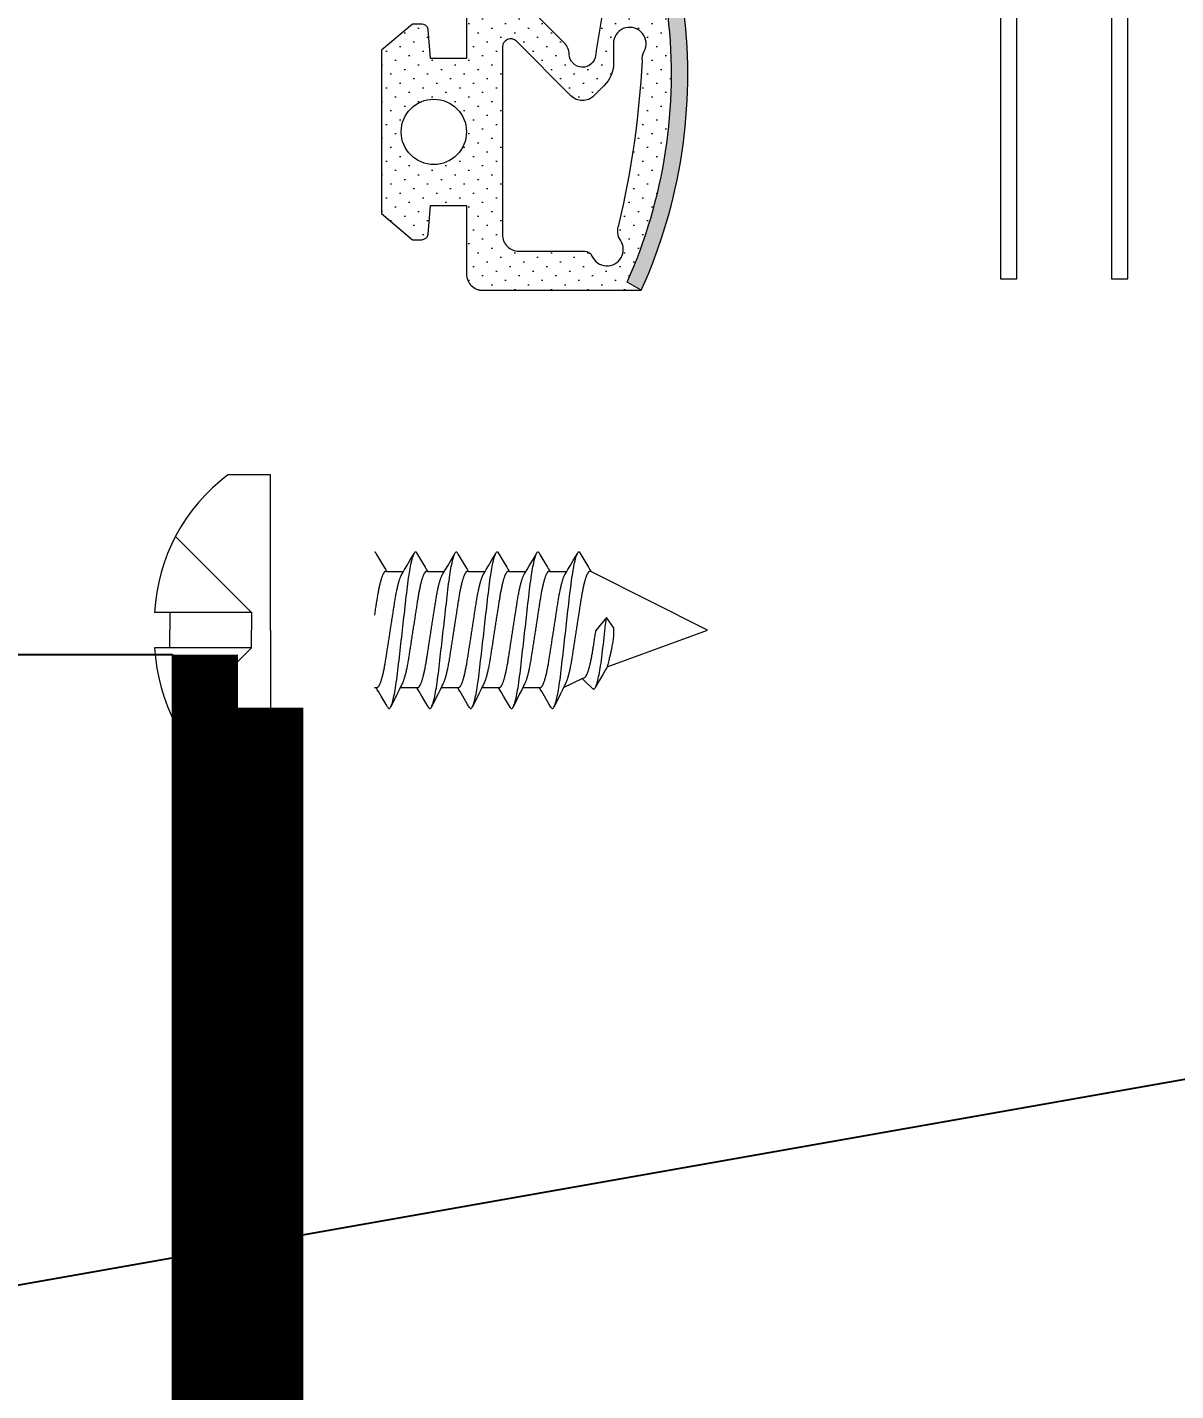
# Model space of a CAD drawing. Header units: millimetres. Extents: x -1562 to 49121, y -21091 to 0.
# Drawn here: x 47811.99 to 47847.16, y -6533.95 to -6492.22 of the extents above; entities that cross this region are included whole.
import ezdxf
from ezdxf import colors
from ezdxf.entities.mleader import LeaderData, LeaderLine
from ezdxf.math import Vec2, Vec3

# ---------------------------------------------------------------- set-up
doc = ezdxf.new("R2010")
doc.units = ezdxf.units.MM
doc.header["$MEASUREMENT"] = 0
doc.linetypes.add('DASHED', pattern=[19.05, 12.7, -6.35])
for name, color, linetype in [('-TSD Section Insulation', 11, 'Continuous'), ('LLS_Ins Foundation', 7, 'Continuous'), ('LLS_Membranes', 124, 'Continuous')]:
    doc.layers.add(name, color=color, linetype=linetype)
for name, color, linetype, lineweight in [('LLS_Text', 6, 'Continuous', 15), ('YS_AKCESORIA', 4, 'Continuous', 18), ('YS_KRESKOWANIE', 4, 'Continuous', 18), ('YS_PROFIL', 8, 'Continuous', 18), ('YS_USZCZELKI', 4, 'Continuous', 18), ('YS_WKRĘTY', 4, 'Continuous', 18), ('YS_WYPEŁNIENIA', 4, 'Continuous', 18)]:
    doc.layers.add(name, color=color, linetype=linetype, lineweight=lineweight)
doc.styles.add('Century Gothic', font='GOTHIC.TTF')

# ---------------------------------------------------------------- blocks, each defined once
blk = doc.blocks.new('_Dot')
at = {"color": 0, "linetype": 'ByBlock', "lineweight": -2}
blk.add_line((-0.5, 0), (-1, 0), dxfattribs=at)
at = {"color": 0, "linetype": 'ByBlock', "const_width": 0.5}
blk.add_lwpolyline([(-0.25, 0, 1), (0.25, 0, 1)], format="xyb", close=True, dxfattribs=at)
blk = doc.blocks.new('301_1902')
at = {"layer": 'YS_AKCESORIA'}
blk.add_lwpolyline([(0.5, 10.55, 1), (-3.4, 10.55), (-3.4, 0), (-2.9, 0), (-2.9, 10.55, -1), (0, 10.55), (0, 0), (0.5, 0), (0.5, 10.55, 1), (-3.4, 10.55), (-3.4, 0), (-2.9, 0), (-2.9, 10.55, -1), (0, 10.55), (0, 0), (0.5, 0)], format="xyb", close=True, dxfattribs=at)
blk = doc.blocks.new('uszczelka_0531')
at = {"layer": 'YS_KRESKOWANIE'}
h = blk.add_hatch(dxfattribs=at)
h.set_pattern_fill('DOTS', color=256, scale=0.25, angle=225)
h.set_pattern_definition([(225, (-3.95, 0), (0.140317, -0.42095), [0, -0.396875])])
h.paths.add_polyline_path([(-3.559, 8.771, 0.351333), (-3.95, 8.283), (-3.95, 7.237, 0.367168), (-3.531, 6.744), (-2.493, 6.573, 0.01522), (-2.342, 6.553, -0.93887), (-2.374, 5.745, 0.19276), (-2.716, 5.599), (-3.804, 4.511, 0.198912), (-3.95, 4.158), (-3.95, 3.1, 0.414214), (-3.45, 2.6), (-2.25, 2.6), (-2.25, 1.5), (-3.135, 1.426, 0.36397), (-3.3, 1.229), (-3.3, 0.95), (-2.5, 0), (2.5, 0), (3.3, 0.95), (3.3, 1.229, 0.416693), (3.098, 1.429), (2.25, 1.5), (2.25, 2.6), (4.35, 2.6, 0.414214), (4.85, 3.1), (4.85, 7.952), (4.6, 7.519, 0.134887)])
h.paths.add_polyline_path([(-2.465, 8.041, 0.149712), (-2.178, 7.986, -0.045253), (2.851, 7.267, 0.250784), (3.32, 7.315, -1.095273), (3.8, 6.442, 0.298217), (3.65, 6.213), (3.65, 4.2, -0.414214), (3.15, 3.7), (-2.597, 3.7, -0.668179), (-2.774, 4.127), (-1.104, 5.796, 0.414214), (-1.104, 6.504), (-1.414, 6.813, 0.198912), (-2.121, 7.106), (-2.775, 7.106, -1.184974)], flags=16)
h.paths.add_polyline_path([(1, 1.6, -1), (-1, 1.6, -1)], flags=16)
at = {"layer": 'YS_WYPEŁNIENIA', "lineweight": -2}
h = blk.add_hatch(color=256, dxfattribs=at)
h.dxf.hatch_style = 1
h.paths.add_polyline_path([(-3.698, 9.256, 0.194295), (-3.839, 9.133, 0.172765), (-3.95, 8.283, -0.351333), (-3.559, 8.771, -0.134887), (4.6, 7.519), (4.85, 7.952, 0.137546)])
at = {"layer": 'YS_KRESKOWANIE', "linetype": 'Continuous'}
for points in [[(-3.934, 3.501), (-3.934, 3.501)], [(2.239, 1.818), (2.239, 1.818)]]:
    blk.add_lwpolyline(points, dxfattribs=at)
at = {"layer": 'YS_USZCZELKI'}
blk.add_lwpolyline([(4.85, 7.952, 0.137546), (-3.698, 9.256, 0.194295), (-3.839, 9.133, 0.172765), (-3.95, 8.283)], format="xyb", dxfattribs=at)
for points in [[(4.85, 7.952), (4.6, 7.519, 0.134887), (-3.559, 8.771, 0.351333), (-3.95, 8.283), (-3.95, 7.237, 0.367168), (-3.531, 6.744), (-2.493, 6.573, 0.01522), (-2.342, 6.553, -0.93887), (-2.374, 5.745, 0.19276), (-2.716, 5.599), (-3.804, 4.511, 0.198912), (-3.95, 4.158), (-3.95, 3.1, 0.414214), (-3.45, 2.6), (-2.25, 2.6), (-2.25, 1.5), (-3.135, 1.426, 0.36397), (-3.3, 1.229), (-3.3, 0.95), (-2.5, 0), (2.5, 0), (3.3, 0.95), (3.3, 1.229, 0.36397), (3.135, 1.426), (2.25, 1.5), (2.25, 2.6), (4.35, 2.6, 0.414214), (4.85, 3.1)], [(-2.465, 8.041, 1.184974), (-2.775, 7.106), (-2.121, 7.106, -0.198912), (-1.414, 6.813), (-1.104, 6.504, -0.414214), (-1.104, 5.796), (-2.774, 4.127, 0.668179), (-2.597, 3.7), (3.15, 3.7, 0.414214), (3.65, 4.2), (3.65, 6.213, -0.298217), (3.8, 6.442, 1.095273), (3.32, 7.315, -0.250784), (2.851, 7.267, 0.045253), (-2.178, 7.986, -0.149712)]]:
    blk.add_lwpolyline(points, format="xyb", close=True, dxfattribs=at)
blk.add_circle((0, 1.6), 1, dxfattribs=at)
blk = doc.blocks.new('wkret 902_6134_8_posadzka')
at = {"layer": 'YS_WKRĘTY', "color": 0, "linetype": 'ByBlock', "lineweight": -2}
for p, q in [((0, 4.75), (-1.302, 4.75)), ((0, 0), (0, 4.75)), ((-0.585, 0.542), (-2.92, 2.877)), ((3.555, 1.798), (4.073, 1.798)), ((4.805, 1.798), (5.323, 1.798)), ((6.055, 1.798), (6.573, 1.798)), ((7.305, 1.798), (7.823, 1.798)), ((8.555, 1.798), (9.073, 1.798)), ((13.381, 0), (9.805, 1.798)), ((-3.082, 0.542), (-3.55, 0.542)), ((-0.585, 0.542), (-3.082, 0.542)), ((-3.082, 0.542), (-3.082, 0)), ((-0.585, 0.542), (-0.585, 0)), ((-3.082, -0.542), (-3.082, 0)), ((-0.585, -0.542), (-0.585, 0)), ((0, 0), (0, -4.75)), ((10.284, 0.384), (9.963, -0.009)), ((10.5, 0.078), (10.284, 0.384)), ((10.311, -1.121), (13.381, 0)), ((-3.082, -0.542), (-3.55, -0.542)), ((-0.585, -0.542), (-3.082, -0.542)), ((-0.585, -0.542), (-2.92, -2.877)), ((8.973, -1.758), (9.543, -1.486)), ((8.973, -1.758), (9.543, -1.486)), ((3.181, -1.758), (3.23, -1.758)), ((3.973, -1.758), (4.48, -1.758)), ((5.223, -1.758), (5.73, -1.758)), ((6.473, -1.758), (6.98, -1.758)), ((7.723, -1.758), (8.23, -1.758)), ((0, -4.75), (-1.302, -4.75))]:
    blk.add_line(p, q, dxfattribs=at)
at = {"layer": 'YS_WKRĘTY', "color": 0, "linetype": 'ByBlock', "lineweight": -2, "elevation": 0, "flags": 128}
for points in [[(3.181, 2.392), (3.19, 2.398), (3.2, 2.4), (3.2, 2.4)], [(3.2, 2.4), (3.249, 2.316), (3.4, 2.06), (3.482, 1.922), (3.516, 1.864), (3.543, 1.82), (3.555, 1.798)], [(3.585, -2.359), (3.589, -2.366), (3.6, -2.381), (3.61, -2.392), (3.621, -2.398), (3.631, -2.4), (3.642, -2.397), (3.654, -2.389), (3.666, -2.375), (3.678, -2.356), (3.691, -2.33), (3.704, -2.3), (3.717, -2.263), (3.73, -2.221), (3.744, -2.174), (3.756, -2.126), (3.768, -2.075), (3.78, -2.02), (3.792, -1.961), (3.804, -1.898), (3.816, -1.832), (3.828, -1.762), (3.839, -1.689), (3.852, -1.603), (3.865, -1.514), (3.877, -1.422), (3.889, -1.327), (3.9, -1.231), (3.911, -1.134), (3.923, -1.034), (3.934, -0.93), (3.947, -0.823), (3.958, -0.725), (3.969, -0.626), (3.981, -0.524), (3.992, -0.421), (4.004, -0.317), (4.016, -0.212), (4.028, -0.106), (4.04, 0), (4.052, 0.101), (4.063, 0.201), (4.075, 0.301), (4.086, 0.401), (4.097, 0.499), (4.108, 0.596), (4.121, 0.708), (4.133, 0.817), (4.146, 0.924), (4.157, 1.028), (4.169, 1.131), (4.18, 1.23), (4.192, 1.326), (4.204, 1.421), (4.216, 1.513), (4.229, 1.603), (4.242, 1.689), (4.253, 1.758), (4.264, 1.825), (4.275, 1.888), (4.286, 1.949), (4.298, 2.006), (4.309, 2.059), (4.323, 2.118), (4.336, 2.171), (4.35, 2.219), (4.363, 2.261), (4.374, 2.294), (4.386, 2.323), (4.397, 2.347), (4.408, 2.366), (4.419, 2.381), (4.43, 2.392), (4.44, 2.398), (4.45, 2.4), (4.45, 2.4)], [(4.45, 2.4), (4.499, 2.316), (4.65, 2.06), (4.732, 1.922), (4.766, 1.864), (4.793, 1.82), (4.805, 1.798)], [(4.835, -2.359), (4.839, -2.366), (4.85, -2.381), (4.86, -2.392), (4.871, -2.398), (4.881, -2.4), (4.892, -2.397), (4.904, -2.389), (4.916, -2.375), (4.928, -2.356), (4.941, -2.33), (4.954, -2.3), (4.967, -2.263), (4.98, -2.221), (4.994, -2.174), (5.006, -2.126), (5.018, -2.075), (5.03, -2.02), (5.042, -1.961), (5.054, -1.898), (5.066, -1.832), (5.078, -1.762), (5.089, -1.689), (5.102, -1.603), (5.115, -1.514), (5.127, -1.422), (5.139, -1.327), (5.15, -1.231), (5.161, -1.134), (5.173, -1.034), (5.184, -0.93), (5.197, -0.823), (5.208, -0.725), (5.219, -0.626), (5.231, -0.524), (5.242, -0.421), (5.254, -0.317), (5.266, -0.212), (5.278, -0.106), (5.29, 0), (5.302, 0.101), (5.313, 0.201), (5.325, 0.301), (5.336, 0.401), (5.347, 0.499), (5.358, 0.596), (5.371, 0.708), (5.383, 0.817), (5.396, 0.924), (5.407, 1.028), (5.419, 1.131), (5.43, 1.23), (5.442, 1.326), (5.454, 1.421), (5.466, 1.513), (5.479, 1.603), (5.492, 1.689), (5.503, 1.758), (5.514, 1.825), (5.525, 1.888), (5.536, 1.949), (5.548, 2.006), (5.559, 2.059), (5.573, 2.118), (5.586, 2.171), (5.6, 2.219), (5.613, 2.261), (5.624, 2.294), (5.636, 2.323), (5.647, 2.347), (5.658, 2.366), (5.669, 2.381), (5.68, 2.392), (5.69, 2.398), (5.7, 2.4), (5.7, 2.4)], [(5.7, 2.4), (5.749, 2.316), (5.9, 2.06), (5.982, 1.922), (6.016, 1.864), (6.043, 1.82), (6.055, 1.798)], [(6.085, -2.359), (6.089, -2.366), (6.1, -2.381), (6.11, -2.392), (6.121, -2.398), (6.131, -2.4), (6.142, -2.397), (6.154, -2.389), (6.166, -2.375), (6.178, -2.356), (6.191, -2.33), (6.204, -2.3), (6.217, -2.263), (6.23, -2.221), (6.244, -2.174), (6.256, -2.126), (6.268, -2.075), (6.28, -2.02), (6.292, -1.961), (6.304, -1.898), (6.316, -1.832), (6.328, -1.762), (6.339, -1.689), (6.352, -1.603), (6.365, -1.514), (6.377, -1.422), (6.389, -1.327), (6.4, -1.231), (6.411, -1.134), (6.423, -1.034), (6.434, -0.93), (6.447, -0.823), (6.458, -0.725), (6.469, -0.626), (6.481, -0.524), (6.492, -0.421), (6.504, -0.317), (6.516, -0.212), (6.528, -0.106), (6.54, 0), (6.552, 0.101), (6.563, 0.201), (6.575, 0.301), (6.586, 0.401), (6.597, 0.499), (6.608, 0.596), (6.621, 0.708), (6.633, 0.817), (6.646, 0.924), (6.657, 1.028), (6.669, 1.131), (6.68, 1.23), (6.692, 1.326), (6.704, 1.421), (6.716, 1.513), (6.729, 1.603), (6.742, 1.689), (6.753, 1.758), (6.764, 1.825), (6.775, 1.888), (6.786, 1.949), (6.798, 2.006), (6.809, 2.059), (6.823, 2.118), (6.836, 2.171), (6.85, 2.219), (6.863, 2.261), (6.874, 2.294), (6.886, 2.323), (6.897, 2.347), (6.908, 2.366), (6.919, 2.381), (6.93, 2.392), (6.94, 2.398), (6.95, 2.4), (6.95, 2.4)], [(6.95, 2.4), (6.999, 2.316), (7.15, 2.06), (7.232, 1.922), (7.266, 1.864), (7.293, 1.82), (7.305, 1.798)], [(7.335, -2.359), (7.339, -2.366), (7.35, -2.381), (7.36, -2.392), (7.371, -2.398), (7.381, -2.4), (7.392, -2.397), (7.404, -2.389), (7.416, -2.375), (7.428, -2.356), (7.441, -2.33), (7.454, -2.3), (7.467, -2.263), (7.48, -2.221), (7.494, -2.174), (7.506, -2.126), (7.518, -2.075), (7.53, -2.02), (7.542, -1.961), (7.554, -1.898), (7.566, -1.832), (7.578, -1.762), (7.589, -1.689), (7.602, -1.603), (7.615, -1.514), (7.627, -1.422), (7.639, -1.327), (7.65, -1.231), (7.661, -1.134), (7.673, -1.034), (7.684, -0.93), (7.697, -0.823), (7.708, -0.725), (7.719, -0.626), (7.731, -0.524), (7.742, -0.421), (7.754, -0.317), (7.766, -0.212), (7.778, -0.106), (7.79, 0), (7.802, 0.101), (7.813, 0.201), (7.825, 0.301), (7.836, 0.401), (7.847, 0.499), (7.858, 0.596), (7.871, 0.708), (7.883, 0.817), (7.896, 0.924), (7.907, 1.028), (7.919, 1.131), (7.93, 1.23), (7.942, 1.326), (7.954, 1.421), (7.966, 1.513), (7.979, 1.603), (7.992, 1.689), (8.003, 1.758), (8.014, 1.825), (8.025, 1.888), (8.036, 1.949), (8.048, 2.006), (8.059, 2.059), (8.073, 2.118), (8.086, 2.171), (8.1, 2.219), (8.113, 2.261), (8.124, 2.294), (8.136, 2.323), (8.147, 2.347), (8.158, 2.366), (8.169, 2.381), (8.18, 2.392), (8.19, 2.398), (8.2, 2.4), (8.2, 2.4)], [(8.2, 2.4), (8.249, 2.316), (8.4, 2.06), (8.482, 1.922), (8.516, 1.864), (8.543, 1.82), (8.555, 1.798)], [(8.585, -2.359), (8.589, -2.366), (8.6, -2.381), (8.61, -2.392), (8.621, -2.398), (8.631, -2.4), (8.642, -2.397), (8.654, -2.389), (8.666, -2.375), (8.678, -2.356), (8.691, -2.33), (8.704, -2.3), (8.717, -2.263), (8.73, -2.221), (8.744, -2.174), (8.756, -2.126), (8.768, -2.075), (8.78, -2.02), (8.792, -1.961), (8.804, -1.898), (8.816, -1.832), (8.828, -1.762), (8.839, -1.689), (8.852, -1.603), (8.865, -1.514), (8.877, -1.422), (8.889, -1.327), (8.9, -1.231), (8.911, -1.134), (8.923, -1.034), (8.934, -0.93), (8.947, -0.823), (8.958, -0.725), (8.969, -0.626), (8.981, -0.524), (8.992, -0.421), (9.004, -0.317), (9.016, -0.212), (9.028, -0.106), (9.04, 0), (9.052, 0.101), (9.063, 0.201), (9.075, 0.301), (9.086, 0.401), (9.097, 0.499), (9.108, 0.596), (9.121, 0.708), (9.133, 0.817), (9.146, 0.924), (9.157, 1.028), (9.169, 1.131), (9.18, 1.23), (9.192, 1.326), (9.204, 1.421), (9.216, 1.513), (9.229, 1.603), (9.242, 1.689), (9.253, 1.758), (9.264, 1.825), (9.275, 1.888), (9.286, 1.949), (9.298, 2.006), (9.309, 2.059), (9.323, 2.118), (9.336, 2.171), (9.35, 2.219), (9.363, 2.261), (9.374, 2.294), (9.386, 2.323), (9.397, 2.347), (9.408, 2.366), (9.419, 2.381), (9.43, 2.392), (9.44, 2.398), (9.45, 2.4), (9.45, 2.4)], [(9.45, 2.4), (9.499, 2.316), (9.65, 2.06), (9.732, 1.922), (9.766, 1.864), (9.793, 1.82), (9.805, 1.798)], [(9.836, -1.767), (9.849, -1.78), (9.861, -1.791), (9.874, -1.799), (9.886, -1.803), (9.898, -1.804), (9.909, -1.801), (9.921, -1.793), (9.933, -1.779), (9.946, -1.759), (9.959, -1.734), (9.971, -1.703), (9.985, -1.667), (9.998, -1.625), (10.011, -1.577), (10.023, -1.53), (10.035, -1.479), (10.047, -1.424), (10.059, -1.364), (10.071, -1.302), (10.083, -1.235), (10.095, -1.166), (10.107, -1.093), (10.119, -1.007), (10.132, -0.917), (10.144, -0.825), (10.156, -0.731), (10.168, -0.634), (10.179, -0.538), (10.19, -0.437), (10.202, -0.334), (10.214, -0.227), (10.225, -0.129), (10.237, -0.029), (10.248, 0.072), (10.26, 0.175), (10.272, 0.279), (10.284, 0.384), (10.284, 0.384), (10.284, 0.384)], [(9.836, -1.767), (9.652, -1.593), (9.543, -1.486)], [(3.585, -2.36), (3.536, -2.276), (3.385, -2.02), (3.303, -1.882), (3.269, -1.824), (3.243, -1.779), (3.23, -1.758)], [(4.835, -2.36), (4.786, -2.276), (4.635, -2.02), (4.553, -1.882), (4.519, -1.824), (4.493, -1.779), (4.48, -1.758)], [(6.085, -2.36), (6.036, -2.276), (5.885, -2.02), (5.803, -1.882), (5.769, -1.824), (5.743, -1.779), (5.73, -1.758)], [(7.335, -2.36), (7.286, -2.276), (7.135, -2.02), (7.053, -1.882), (7.019, -1.824), (6.993, -1.779), (6.98, -1.758)], [(8.585, -2.36), (8.536, -2.276), (8.385, -2.02), (8.303, -1.882), (8.269, -1.824), (8.243, -1.779), (8.23, -1.758)]]:
    blk.add_lwpolyline(points, dxfattribs=at)
at = {"layer": 'YS_WKRĘTY', "color": 0, "linetype": 'ByBlock', "lineweight": -2}
for centre, start, end in [((2.066, 0.246), 126.7901, 176.9906), ((2.066, -0.246), 183.0094, 233.2099)]:
    blk.add_arc(centre, 5.624, start, end, dxfattribs=at)
for points, knots in [([(3.23, -1.758), (3.264, -1.757), (3.271, -1.757), (3.283, -1.751), (3.295, -1.74), (3.308, -1.726), (3.32, -1.708), (3.333, -1.685), (3.346, -1.658), (3.36, -1.627), (3.373, -1.592), (3.387, -1.553), (3.401, -1.509), (3.414, -1.462), (3.428, -1.411), (3.442, -1.356), (3.455, -1.299), (3.468, -1.238), (3.481, -1.175), (3.494, -1.109), (3.506, -1.042), (3.518, -0.973), (3.529, -0.902), (3.541, -0.831), (3.552, -0.757), (3.564, -0.681), (3.576, -0.602), (3.589, -0.521), (3.602, -0.437), (3.615, -0.352), (3.628, -0.265), (3.642, -0.177), (3.656, -0.089), (3.67, 0), (3.683, 0.089), (3.697, 0.177), (3.711, 0.264), (3.724, 0.351), (3.737, 0.436), (3.75, 0.518), (3.763, 0.599), (3.775, 0.677), (3.787, 0.758), (3.8, 0.841), (3.813, 0.925), (3.827, 1.007), (3.841, 1.087), (3.856, 1.164), (3.87, 1.235), (3.884, 1.298), (3.897, 1.356), (3.911, 1.41), (3.925, 1.461), (3.938, 1.509), (3.952, 1.552), (3.965, 1.591), (3.979, 1.626), (3.992, 1.657), (4.004, 1.682), (4.012, 1.696), (4.397, 2.347)], [0, 0, 0, 0, 0.01636, 0.032918, 0.049658, 0.066561, 0.083609, 0.100475, 0.117442, 0.13449, 0.151597, 0.169092, 0.186604, 0.204108, 0.221583, 0.239003, 0.256348, 0.273594, 0.290684, 0.307635, 0.324428, 0.341045, 0.357469, 0.373492, 0.38969, 0.406068, 0.422611, 0.439643, 0.456808, 0.474087, 0.491457, 0.508896, 0.526382, 0.543891, 0.561362, 0.578809, 0.596211, 0.613544, 0.630785, 0.64761, 0.664307, 0.680858, 0.697246, 0.716518, 0.735597, 0.754893, 0.774442, 0.794216, 0.814183, 0.831392, 0.848699, 0.866081, 0.883517, 0.900983, 0.918144, 0.935291, 0.952401, 0.969452, 0.986769, 1, 1, 1, 1]), ([(4.48, -1.758), (4.514, -1.757), (4.521, -1.757), (4.533, -1.751), (4.545, -1.74), (4.558, -1.726), (4.57, -1.708), (4.583, -1.685), (4.596, -1.658), (4.61, -1.627), (4.623, -1.592), (4.637, -1.553), (4.651, -1.509), (4.664, -1.462), (4.678, -1.411), (4.692, -1.356), (4.705, -1.299), (4.718, -1.238), (4.731, -1.175), (4.744, -1.109), (4.756, -1.042), (4.768, -0.973), (4.779, -0.902), (4.791, -0.831), (4.802, -0.757), (4.814, -0.681), (4.826, -0.602), (4.839, -0.521), (4.852, -0.437), (4.865, -0.352), (4.878, -0.265), (4.892, -0.177), (4.906, -0.089), (4.92, 0), (4.933, 0.089), (4.947, 0.177), (4.961, 0.264), (4.974, 0.351), (4.987, 0.436), (5, 0.518), (5.013, 0.599), (5.025, 0.677), (5.037, 0.758), (5.05, 0.841), (5.063, 0.925), (5.077, 1.007), (5.091, 1.087), (5.106, 1.164), (5.12, 1.235), (5.134, 1.298), (5.147, 1.356), (5.161, 1.41), (5.175, 1.461), (5.188, 1.509), (5.202, 1.552), (5.215, 1.591), (5.229, 1.626), (5.242, 1.657), (5.254, 1.682), (5.262, 1.696), (5.647, 2.347)], [0, 0, 0, 0, 0.01636, 0.032918, 0.049658, 0.066561, 0.083609, 0.100475, 0.117442, 0.13449, 0.151597, 0.169092, 0.186604, 0.204108, 0.221583, 0.239003, 0.256348, 0.273594, 0.290684, 0.307635, 0.324428, 0.341045, 0.357469, 0.373492, 0.38969, 0.406068, 0.422611, 0.439643, 0.456808, 0.474087, 0.491457, 0.508896, 0.526382, 0.543891, 0.561362, 0.578809, 0.596211, 0.613544, 0.630785, 0.64761, 0.664307, 0.680858, 0.697246, 0.716518, 0.735597, 0.754893, 0.774442, 0.794216, 0.814183, 0.831392, 0.848699, 0.866081, 0.883517, 0.900983, 0.918144, 0.935291, 0.952401, 0.969452, 0.986769, 1, 1, 1, 1]), ([(5.73, -1.758), (5.764, -1.757), (5.771, -1.757), (5.783, -1.751), (5.795, -1.74), (5.808, -1.726), (5.82, -1.708), (5.833, -1.685), (5.846, -1.658), (5.86, -1.627), (5.873, -1.592), (5.887, -1.553), (5.901, -1.509), (5.914, -1.462), (5.928, -1.411), (5.942, -1.356), (5.955, -1.299), (5.968, -1.238), (5.981, -1.175), (5.994, -1.109), (6.006, -1.042), (6.018, -0.973), (6.029, -0.902), (6.041, -0.831), (6.052, -0.757), (6.064, -0.681), (6.076, -0.602), (6.089, -0.521), (6.102, -0.437), (6.115, -0.352), (6.128, -0.265), (6.142, -0.177), (6.156, -0.089), (6.17, 0), (6.183, 0.089), (6.197, 0.177), (6.211, 0.264), (6.224, 0.351), (6.237, 0.436), (6.25, 0.518), (6.263, 0.599), (6.275, 0.677), (6.287, 0.758), (6.3, 0.841), (6.313, 0.925), (6.327, 1.007), (6.341, 1.087), (6.356, 1.164), (6.37, 1.235), (6.384, 1.298), (6.397, 1.356), (6.411, 1.41), (6.425, 1.461), (6.438, 1.509), (6.452, 1.552), (6.465, 1.591), (6.479, 1.626), (6.492, 1.657), (6.504, 1.682), (6.512, 1.696), (6.897, 2.347)], [0, 0, 0, 0, 0.01636, 0.032918, 0.049658, 0.066561, 0.083609, 0.100475, 0.117442, 0.13449, 0.151597, 0.169092, 0.186604, 0.204108, 0.221583, 0.239003, 0.256348, 0.273594, 0.290684, 0.307635, 0.324428, 0.341045, 0.357469, 0.373492, 0.38969, 0.406068, 0.422611, 0.439643, 0.456808, 0.474087, 0.491457, 0.508896, 0.526382, 0.543891, 0.561362, 0.578809, 0.596211, 0.613544, 0.630785, 0.64761, 0.664307, 0.680858, 0.697246, 0.716518, 0.735597, 0.754893, 0.774442, 0.794216, 0.814183, 0.831392, 0.848699, 0.866081, 0.883517, 0.900983, 0.918144, 0.935291, 0.952401, 0.969452, 0.986769, 1, 1, 1, 1]), ([(6.98, -1.758), (7.014, -1.757), (7.021, -1.757), (7.033, -1.751), (7.045, -1.74), (7.058, -1.726), (7.07, -1.708), (7.083, -1.685), (7.096, -1.658), (7.11, -1.627), (7.123, -1.592), (7.137, -1.553), (7.151, -1.509), (7.164, -1.462), (7.178, -1.411), (7.192, -1.356), (7.205, -1.299), (7.218, -1.238), (7.231, -1.175), (7.244, -1.109), (7.256, -1.042), (7.268, -0.973), (7.279, -0.902), (7.291, -0.831), (7.302, -0.757), (7.314, -0.681), (7.326, -0.602), (7.339, -0.521), (7.352, -0.437), (7.365, -0.352), (7.378, -0.265), (7.392, -0.177), (7.406, -0.089), (7.42, 0), (7.433, 0.089), (7.447, 0.177), (7.461, 0.264), (7.474, 0.351), (7.487, 0.436), (7.5, 0.518), (7.513, 0.599), (7.525, 0.677), (7.537, 0.758), (7.55, 0.841), (7.563, 0.925), (7.577, 1.007), (7.591, 1.087), (7.606, 1.164), (7.62, 1.235), (7.634, 1.298), (7.647, 1.356), (7.661, 1.41), (7.675, 1.461), (7.688, 1.509), (7.702, 1.552), (7.715, 1.591), (7.729, 1.626), (7.742, 1.657), (7.754, 1.682), (7.762, 1.696), (8.147, 2.347)], [0, 0, 0, 0, 0.01636, 0.032918, 0.049658, 0.066561, 0.083609, 0.100475, 0.117442, 0.13449, 0.151597, 0.169092, 0.186604, 0.204108, 0.221583, 0.239003, 0.256348, 0.273594, 0.290684, 0.307635, 0.324428, 0.341045, 0.357469, 0.373492, 0.38969, 0.406068, 0.422611, 0.439643, 0.456808, 0.474087, 0.491457, 0.508896, 0.526382, 0.543891, 0.561362, 0.578809, 0.596211, 0.613544, 0.630785, 0.64761, 0.664307, 0.680858, 0.697246, 0.716518, 0.735597, 0.754893, 0.774442, 0.794216, 0.814183, 0.831392, 0.848699, 0.866081, 0.883517, 0.900983, 0.918144, 0.935291, 0.952401, 0.969452, 0.986769, 1, 1, 1, 1]), ([(8.23, -1.758), (8.264, -1.757), (8.271, -1.757), (8.283, -1.751), (8.295, -1.74), (8.308, -1.726), (8.32, -1.708), (8.333, -1.685), (8.346, -1.658), (8.36, -1.627), (8.373, -1.592), (8.387, -1.553), (8.401, -1.509), (8.414, -1.462), (8.428, -1.411), (8.442, -1.356), (8.455, -1.299), (8.468, -1.238), (8.481, -1.175), (8.494, -1.109), (8.506, -1.042), (8.518, -0.973), (8.529, -0.902), (8.541, -0.831), (8.552, -0.757), (8.564, -0.681), (8.576, -0.602), (8.589, -0.521), (8.602, -0.437), (8.615, -0.352), (8.628, -0.265), (8.642, -0.177), (8.656, -0.089), (8.67, 0), (8.683, 0.089), (8.697, 0.177), (8.711, 0.264), (8.724, 0.351), (8.737, 0.436), (8.75, 0.518), (8.763, 0.599), (8.775, 0.677), (8.787, 0.758), (8.8, 0.841), (8.813, 0.925), (8.827, 1.007), (8.841, 1.087), (8.856, 1.164), (8.87, 1.235), (8.884, 1.298), (8.897, 1.356), (8.911, 1.41), (8.925, 1.461), (8.938, 1.509), (8.952, 1.552), (8.965, 1.591), (8.979, 1.626), (8.992, 1.657), (9.004, 1.682), (9.012, 1.696), (9.397, 2.347)], [0, 0, 0, 0, 0.01636, 0.032918, 0.049658, 0.066561, 0.083609, 0.100475, 0.117442, 0.13449, 0.151597, 0.169092, 0.186604, 0.204108, 0.221583, 0.239003, 0.256348, 0.273594, 0.290684, 0.307635, 0.324428, 0.341045, 0.357469, 0.373492, 0.38969, 0.406068, 0.422611, 0.439643, 0.456808, 0.474087, 0.491457, 0.508896, 0.526382, 0.543891, 0.561362, 0.578809, 0.596211, 0.613544, 0.630785, 0.64761, 0.664307, 0.680858, 0.697246, 0.716518, 0.735597, 0.754893, 0.774442, 0.794216, 0.814183, 0.831392, 0.848699, 0.866081, 0.883517, 0.900983, 0.918144, 0.935291, 0.952401, 0.969452, 0.986769, 1, 1, 1, 1]), ([(3.555, 1.798), (3.521, 1.798), (3.514, 1.797), (3.502, 1.791), (3.49, 1.781), (3.477, 1.766), (3.465, 1.748), (3.452, 1.725), (3.439, 1.699), (3.425, 1.668), (3.412, 1.633), (3.398, 1.593), (3.384, 1.55), (3.371, 1.502), (3.357, 1.451), (3.343, 1.397), (3.33, 1.339), (3.317, 1.278), (3.304, 1.215), (3.291, 1.15), (3.279, 1.082), (3.267, 1.013), (3.256, 0.943), (3.245, 0.871), (3.233, 0.797), (3.221, 0.721), (3.209, 0.643), (3.196, 0.561), (3.187, 0.5), (3.182, 0.465), (3.181, 0.459)], [0, 0, 0, 0, 0.0163603, 0.0329182, 0.0496575, 0.0665607, 0.083609, 0.100475, 0.1174421, 0.1344898, 0.1515971, 0.1690924, 0.186604, 0.2041085, 0.2215827, 0.2390033, 0.2563479, 0.2735943, 0.2906842, 0.3076351, 0.324428, 0.3410448, 0.3574689, 0.3734921, 0.3896899, 0.4060683, 0.4226112, 0.4396431, 0.4568085, 0.4605041, 0.4605041, 0.4605041, 0.4605041]), ([(4.805, 1.798), (4.771, 1.798), (4.764, 1.797), (4.752, 1.791), (4.74, 1.781), (4.727, 1.766), (4.715, 1.748), (4.702, 1.725), (4.689, 1.699), (4.675, 1.668), (4.662, 1.633), (4.648, 1.593), (4.634, 1.55), (4.621, 1.502), (4.607, 1.451), (4.593, 1.397), (4.58, 1.339), (4.567, 1.278), (4.554, 1.215), (4.541, 1.15), (4.529, 1.082), (4.517, 1.013), (4.506, 0.943), (4.495, 0.871), (4.483, 0.797), (4.471, 0.721), (4.459, 0.643), (4.446, 0.561), (4.433, 0.478), (4.42, 0.392), (4.407, 0.305), (4.393, 0.218), (4.379, 0.129), (4.366, 0.04), (4.352, -0.048), (4.338, -0.136), (4.324, -0.224), (4.311, -0.311), (4.298, -0.395), (4.285, -0.478), (4.273, -0.558), (4.26, -0.637), (4.248, -0.718), (4.235, -0.8), (4.222, -0.885), (4.208, -0.967), (4.194, -1.047), (4.179, -1.124), (4.165, -1.194), (4.151, -1.258), (4.138, -1.316), (4.124, -1.37), (4.11, -1.421), (4.097, -1.468), (4.083, -1.511), (4.07, -1.55), (4.056, -1.585), (4.043, -1.616), (4.031, -1.642), (4.023, -1.655), (3.678, -2.356)], [0, 0, 0, 0, 0.01636, 0.032918, 0.049658, 0.066561, 0.083609, 0.100475, 0.117442, 0.13449, 0.151597, 0.169092, 0.186604, 0.204109, 0.221583, 0.239003, 0.256348, 0.273594, 0.290684, 0.307635, 0.324428, 0.341045, 0.357469, 0.373492, 0.38969, 0.406068, 0.422611, 0.439643, 0.456809, 0.474087, 0.491457, 0.508896, 0.526382, 0.543891, 0.561362, 0.57881, 0.596211, 0.613544, 0.630786, 0.647611, 0.664308, 0.680859, 0.697246, 0.716518, 0.735597, 0.754894, 0.774443, 0.794216, 0.814184, 0.831393, 0.848699, 0.866081, 0.883517, 0.900983, 0.918145, 0.935291, 0.952401, 0.969453, 0.98677, 1, 1, 1, 1]), ([(6.055, 1.798), (6.021, 1.798), (6.014, 1.797), (6.002, 1.791), (5.99, 1.781), (5.977, 1.766), (5.965, 1.748), (5.952, 1.725), (5.939, 1.699), (5.925, 1.668), (5.912, 1.633), (5.898, 1.593), (5.884, 1.55), (5.871, 1.502), (5.857, 1.451), (5.843, 1.397), (5.83, 1.339), (5.817, 1.278), (5.804, 1.215), (5.791, 1.15), (5.779, 1.082), (5.767, 1.013), (5.756, 0.943), (5.745, 0.871), (5.733, 0.797), (5.721, 0.721), (5.709, 0.643), (5.696, 0.561), (5.683, 0.478), (5.67, 0.392), (5.657, 0.305), (5.643, 0.218), (5.629, 0.129), (5.616, 0.04), (5.602, -0.048), (5.588, -0.136), (5.574, -0.224), (5.561, -0.311), (5.548, -0.395), (5.535, -0.478), (5.523, -0.558), (5.51, -0.637), (5.498, -0.718), (5.485, -0.8), (5.472, -0.885), (5.458, -0.967), (5.444, -1.047), (5.429, -1.124), (5.415, -1.194), (5.401, -1.258), (5.388, -1.316), (5.374, -1.37), (5.36, -1.421), (5.347, -1.468), (5.333, -1.511), (5.32, -1.55), (5.306, -1.585), (5.293, -1.616), (5.281, -1.642), (5.273, -1.655), (4.928, -2.356)], [0, 0, 0, 0, 0.01636, 0.032918, 0.049658, 0.066561, 0.083609, 0.100475, 0.117442, 0.13449, 0.151597, 0.169092, 0.186604, 0.204109, 0.221583, 0.239003, 0.256348, 0.273594, 0.290684, 0.307635, 0.324428, 0.341045, 0.357469, 0.373492, 0.38969, 0.406068, 0.422611, 0.439643, 0.456809, 0.474087, 0.491457, 0.508896, 0.526382, 0.543891, 0.561362, 0.57881, 0.596211, 0.613544, 0.630786, 0.647611, 0.664308, 0.680859, 0.697246, 0.716518, 0.735597, 0.754894, 0.774443, 0.794216, 0.814184, 0.831393, 0.848699, 0.866081, 0.883517, 0.900983, 0.918145, 0.935291, 0.952401, 0.969453, 0.98677, 1, 1, 1, 1]), ([(7.305, 1.798), (7.271, 1.798), (7.264, 1.797), (7.252, 1.791), (7.24, 1.781), (7.227, 1.766), (7.215, 1.748), (7.202, 1.725), (7.189, 1.699), (7.175, 1.668), (7.162, 1.633), (7.148, 1.593), (7.134, 1.55), (7.121, 1.502), (7.107, 1.451), (7.093, 1.397), (7.08, 1.339), (7.067, 1.278), (7.054, 1.215), (7.041, 1.15), (7.029, 1.082), (7.017, 1.013), (7.006, 0.943), (6.995, 0.871), (6.983, 0.797), (6.971, 0.721), (6.959, 0.643), (6.946, 0.561), (6.933, 0.478), (6.92, 0.392), (6.907, 0.305), (6.893, 0.218), (6.879, 0.129), (6.866, 0.04), (6.852, -0.048), (6.838, -0.136), (6.824, -0.224), (6.811, -0.311), (6.798, -0.395), (6.785, -0.478), (6.773, -0.558), (6.76, -0.637), (6.748, -0.718), (6.735, -0.8), (6.722, -0.885), (6.708, -0.967), (6.694, -1.047), (6.679, -1.124), (6.665, -1.194), (6.651, -1.258), (6.638, -1.316), (6.624, -1.37), (6.61, -1.421), (6.597, -1.468), (6.583, -1.511), (6.57, -1.55), (6.556, -1.585), (6.543, -1.616), (6.531, -1.642), (6.523, -1.655), (6.178, -2.356)], [0, 0, 0, 0, 0.01636, 0.032918, 0.049658, 0.066561, 0.083609, 0.100475, 0.117442, 0.13449, 0.151597, 0.169092, 0.186604, 0.204109, 0.221583, 0.239003, 0.256348, 0.273594, 0.290684, 0.307635, 0.324428, 0.341045, 0.357469, 0.373492, 0.38969, 0.406068, 0.422611, 0.439643, 0.456809, 0.474087, 0.491457, 0.508896, 0.526382, 0.543891, 0.561362, 0.57881, 0.596211, 0.613544, 0.630786, 0.647611, 0.664308, 0.680859, 0.697246, 0.716518, 0.735597, 0.754894, 0.774443, 0.794216, 0.814184, 0.831393, 0.848699, 0.866081, 0.883517, 0.900983, 0.918145, 0.935291, 0.952401, 0.969453, 0.98677, 1, 1, 1, 1]), ([(8.555, 1.798), (8.521, 1.798), (8.514, 1.797), (8.502, 1.791), (8.49, 1.781), (8.477, 1.766), (8.465, 1.748), (8.452, 1.725), (8.439, 1.699), (8.425, 1.668), (8.412, 1.633), (8.398, 1.593), (8.384, 1.55), (8.371, 1.502), (8.357, 1.451), (8.343, 1.397), (8.33, 1.339), (8.317, 1.278), (8.304, 1.215), (8.291, 1.15), (8.279, 1.082), (8.267, 1.013), (8.256, 0.943), (8.245, 0.871), (8.233, 0.797), (8.221, 0.721), (8.209, 0.643), (8.196, 0.561), (8.183, 0.478), (8.17, 0.392), (8.157, 0.305), (8.143, 0.218), (8.129, 0.129), (8.116, 0.04), (8.102, -0.048), (8.088, -0.136), (8.074, -0.224), (8.061, -0.311), (8.048, -0.395), (8.035, -0.478), (8.023, -0.558), (8.01, -0.637), (7.998, -0.718), (7.985, -0.8), (7.972, -0.885), (7.958, -0.967), (7.944, -1.047), (7.929, -1.124), (7.915, -1.194), (7.901, -1.258), (7.888, -1.316), (7.874, -1.37), (7.86, -1.421), (7.847, -1.468), (7.833, -1.511), (7.82, -1.55), (7.806, -1.585), (7.793, -1.616), (7.781, -1.642), (7.773, -1.655), (7.428, -2.356)], [0, 0, 0, 0, 0.01636, 0.032918, 0.049658, 0.066561, 0.083609, 0.100475, 0.117442, 0.13449, 0.151597, 0.169092, 0.186604, 0.204109, 0.221583, 0.239003, 0.256348, 0.273594, 0.290684, 0.307635, 0.324428, 0.341045, 0.357469, 0.373492, 0.38969, 0.406068, 0.422611, 0.439643, 0.456809, 0.474087, 0.491457, 0.508896, 0.526382, 0.543891, 0.561362, 0.57881, 0.596211, 0.613544, 0.630786, 0.647611, 0.664308, 0.680859, 0.697246, 0.716518, 0.735597, 0.754894, 0.774443, 0.794216, 0.814184, 0.831393, 0.848699, 0.866081, 0.883517, 0.900983, 0.918145, 0.935291, 0.952401, 0.969453, 0.98677, 1, 1, 1, 1]), ([(9.805, 1.798), (9.771, 1.798), (9.764, 1.797), (9.752, 1.791), (9.74, 1.781), (9.727, 1.766), (9.715, 1.748), (9.702, 1.725), (9.689, 1.699), (9.675, 1.668), (9.662, 1.633), (9.648, 1.593), (9.634, 1.55), (9.621, 1.502), (9.607, 1.451), (9.593, 1.397), (9.58, 1.339), (9.567, 1.278), (9.554, 1.215), (9.541, 1.15), (9.529, 1.082), (9.517, 1.013), (9.506, 0.943), (9.495, 0.871), (9.483, 0.797), (9.471, 0.721), (9.459, 0.643), (9.446, 0.561), (9.433, 0.478), (9.42, 0.392), (9.407, 0.305), (9.393, 0.218), (9.379, 0.129), (9.366, 0.04), (9.352, -0.048), (9.338, -0.136), (9.324, -0.224), (9.311, -0.311), (9.298, -0.395), (9.285, -0.478), (9.273, -0.558), (9.26, -0.637), (9.248, -0.718), (9.235, -0.8), (9.222, -0.885), (9.208, -0.967), (9.194, -1.047), (9.179, -1.124), (9.165, -1.194), (9.151, -1.258), (9.138, -1.316), (9.124, -1.37), (9.11, -1.421), (9.097, -1.468), (9.083, -1.511), (9.07, -1.55), (9.056, -1.585), (9.043, -1.616), (9.031, -1.642), (9.023, -1.655), (8.678, -2.356)], [0, 0, 0, 0, 0.01636, 0.032918, 0.049658, 0.066561, 0.083609, 0.100475, 0.117442, 0.13449, 0.151597, 0.169092, 0.186604, 0.204109, 0.221583, 0.239003, 0.256348, 0.273594, 0.290684, 0.307635, 0.324428, 0.341045, 0.357469, 0.373492, 0.38969, 0.406068, 0.422611, 0.439643, 0.456809, 0.474087, 0.491457, 0.508896, 0.526382, 0.543891, 0.561362, 0.57881, 0.596211, 0.613544, 0.630786, 0.647611, 0.664308, 0.680859, 0.697246, 0.716518, 0.735597, 0.754894, 0.774443, 0.794216, 0.814184, 0.831393, 0.848699, 0.866081, 0.883517, 0.900983, 0.918145, 0.935291, 0.952401, 0.969453, 0.98677, 1, 1, 1, 1]), ([(10.5, 0.078), (10.5, 0.078), (10.507, -0.053), (10.503, -0.122), (10.497, -0.205), (10.489, -0.288), (10.476, -0.371), (10.461, -0.45), (10.447, -0.527), (10.436, -0.588), (10.424, -0.648), (10.412, -0.712), (10.402, -0.759), (10.386, -0.816), (10.373, -0.866), (10.359, -0.925), (10.337, -1.021), (10.319, -1.085), (10.311, -1.121), (10.311, -1.121), (10.311, -1.121), (9.959, -1.734)], [0.6792509, 0.6792509, 0.6792509, 0.6792509, 0.6808586, 0.697246, 0.7165183, 0.7355972, 0.7548937, 0.7744427, 0.7942161, 0.8141839, 0.8313926, 0.8486991, 0.8660814, 0.8835171, 0.9009832, 0.9181448, 0.9352914, 0.9524012, 0.9694525, 0.9867697, 1, 1, 1, 1]), ([(9.543, -1.486), (9.606, -1.456), (9.609, -1.455), (9.626, -1.446), (9.638, -1.436), (9.65, -1.422), (9.663, -1.404), (9.676, -1.381), (9.689, -1.354), (9.702, -1.323), (9.716, -1.288), (9.729, -1.249), (9.743, -1.205), (9.757, -1.158), (9.771, -1.107), (9.784, -1.052), (9.798, -0.995), (9.811, -0.934), (9.824, -0.871), (9.836, -0.805), (9.849, -0.738), (9.861, -0.669), (9.872, -0.598), (9.883, -0.527), (9.894, -0.453), (9.906, -0.377), (9.918, -0.298), (9.931, -0.217), (9.944, -0.133), (9.955, -0.064), (9.961, -0.022), (9.963, -0.009)], [0.0106731, 0.0106731, 0.0106731, 0.0106731, 0.0163603, 0.0329182, 0.0496575, 0.0665607, 0.083609, 0.1004749, 0.117442, 0.1344897, 0.151597, 0.1690923, 0.1866039, 0.2041084, 0.2215825, 0.2390032, 0.2563477, 0.2735941, 0.290684, 0.3076349, 0.3244278, 0.3410446, 0.3574687, 0.3734919, 0.3896897, 0.4060681, 0.4226109, 0.4396428, 0.4568082, 0.4740867, 0.4818196, 0.4818196, 0.4818196, 0.4818196])]:
    blk.add_open_spline(points, degree=3, knots=knots, dxfattribs=at)

msp = doc.modelspace()

# ---------------------------------------------------------------- hatches: boundary and pattern name
at = {"layer": '-TSD Section Insulation', "transparency": 33554564}
h = msp.add_hatch(dxfattribs=at)
h.set_pattern_fill('AR-CONC', color=11, scale=15, angle=135)
h.set_pattern_definition([(185, (-93196.61, 4810.6), (-69.42106, 82.7328), [11.25, -123.75]), (130, (-93196.61, 4810.6), (-65.06522, -94.498825), [9, -99]), (235.451444, (-93202.39, 4817.49), (-134.48628, -11.766025), [9.56103, -105.17132]), (181.1842, (-93217.82, 4789.39), (-95.64207, 130.75401), [16.875, -185.625]), (231.63564, (-93225.79, 4800.28), (-202.45675, -4.18501), [14.34155, -157.75706]), (126.18416, (-93217.82, 4789.39), (-202.45675, -4.18501), [13.5, -148.5]), (156, (-93223.12, 4805.3), (-20.60737, 106.015736), [11.25, -123.75]), (101, (-93223.12, 4805.3), (-102.721265, -51.10629), [9, -99]), (206.451445, (-93224.84, 4814.13), (-123.328636, 54.90945), [9.56103, -105.17132]), (172.5, (-93196.607, 4810.6), (-36.598473, -34.018978), [0, -97.8, 0, -100.5, 0, -99.375]), (142.5, (-93196.607, 4810.6), (-69.736417, -13.930941), [0, -57.3, 0, -95.55, 0, -37.875]), (102.5, (-93172.954, 4786.947), (-54.228114, 59.012725), [0, -37.5, 0, -117, 0, -155.25]), (92.5, (-93162.35, 4776.34), (-72.47397, 51.238497), [0, -48.75, 0, -77.7, 0, -110.25])])
h.paths.add_polyline_path([(47221.117, -6657.21), (47221.117, -6637.452), (47186.718, -6627.848), (47245.521, -6627.848), (47221.117, -6618.595), (47221.117, -6511.414), (47809.141, -6511.422), (47816.441, -6560.571), (48007.245, -6560.571), (47975.346, -6759.597), (47392.048, -6762.269), (47392.048, -6661.402)])

# ---------------------------------------------------------------- linework, layer by layer
at = {"layer": 'LLS_Ins Foundation', "elevation": 0}
msp.add_lwpolyline([(47221.117, -6511.423), (47816.441, -6511.422), (47816.441, -6560.571), (48007.245, -6560.571)], dxfattribs=at)
at = {"layer": 'LLS_Membranes', "color": 10, "linetype": 'DASHED', "lineweight": 25, "ltscale": 35, "transparency": 33554687, "const_width": 2, "elevation": 0}
msp.add_lwpolyline([(47817.441, -6511.422), (47817.441, -6535.99)], dxfattribs=at)
at = {"layer": 'LLS_Membranes', "color": 146, "linetype": 'DASHED', "lineweight": 25, "ltscale": 35, "true_color": 0x105689, "transparency": 33554687, "const_width": 2}
msp.add_lwpolyline([(47819.441, -6513.047), (47819.441, -6535.99), (48095.941, -6535.99), (48095.941, -6570.998), (48101.543, -6587.511), (48101.543, -6668.31)], dxfattribs=at)

# ---------------------------------------------------------------- block references
at = {"layer": 'YS_PROFIL', "color": 8, "transparency": 33554687}
msp.add_blockref('301_1902', (47845.191, -6499.922, 0), dxfattribs=at)
at = {"layer": 'YS_USZCZELKI', "color": 8, "lineweight": -2, "transparency": 33554687, "rotation": 270}
msp.add_blockref('uszczelka_0531', (47822.841, -6495.422, 0), dxfattribs=at)
at = {"layer": 'YS_WKRĘTY', "color": 8, "transparency": 33554687}
msp.add_blockref('wkret 902_6134_8_posadzka', (47819.441, -6510.672, 0), dxfattribs=at)

# ---------------------------------------------------------------- leaders
at = {"layer": 'LLS_Text'}
ml = msp.add_multileader_mtext('Standard', dxfattribs=at)
ml.set_content('Airtightness taping to window/door at this point to be agreed. Polished conc. floor will restrict sealing back to the floor slab.  Details to be agreed with window installer & architect ,  coordinated with LLS.', color=256, style='Century Gothic')
ml.set_leader_properties(color=11)
ml.set_arrow_properties(name='DOT')
ml.build(insert=Vec2(0, 0))
ml.multileader.update_dxf_attribs({"dogleg_length": 31.158, "arrow_head_size": 10})
ctx = ml.context
ctx.base_point, ctx.char_height, ctx.arrow_head_size, ctx.landing_gap_size, ctx.plane_origin = Vec3(46437.472, -6648.504, 0), 25, 10, 20, Vec3(46342.135, -7095.341, 0)
ctx.text_align_type = 2
notes = []
notes.append((ctx, [(0, (1, 1, 0), (47143.555, -6648.504, 0), (-1, 0), 31.158, [(0, [(47865.191, -6521.293, 0)], 0, [])])]))
ctx.mtext.insert, ctx.mtext.width, ctx.mtext.defined_height, ctx.mtext.alignment, ctx.mtext.flow_direction = Vec3(47092.397, -6635.69, 0), 636.21991, 450.055, 3, 5
for ctx, leaders in notes:
    for number, flags, end, landing, length, lines in leaders:
        leader = LeaderData()
        leader.index, (leader.has_last_leader_line, leader.has_dogleg_vector, leader.attachment_direction) = number, flags
        leader.last_leader_point, leader.dogleg_vector, leader.dogleg_length = Vec3(end), Vec3(landing), length
        for number, points, colour, breaks in lines:
            line = LeaderLine()
            line.index, line.vertices, line.color, line.breaks = number, Vec3.list(points), colors.encode_raw_color(colour), breaks
            leader.lines.append(line)
        ctx.leaders.append(leader)

doc.saveas('drawing.dxf')
